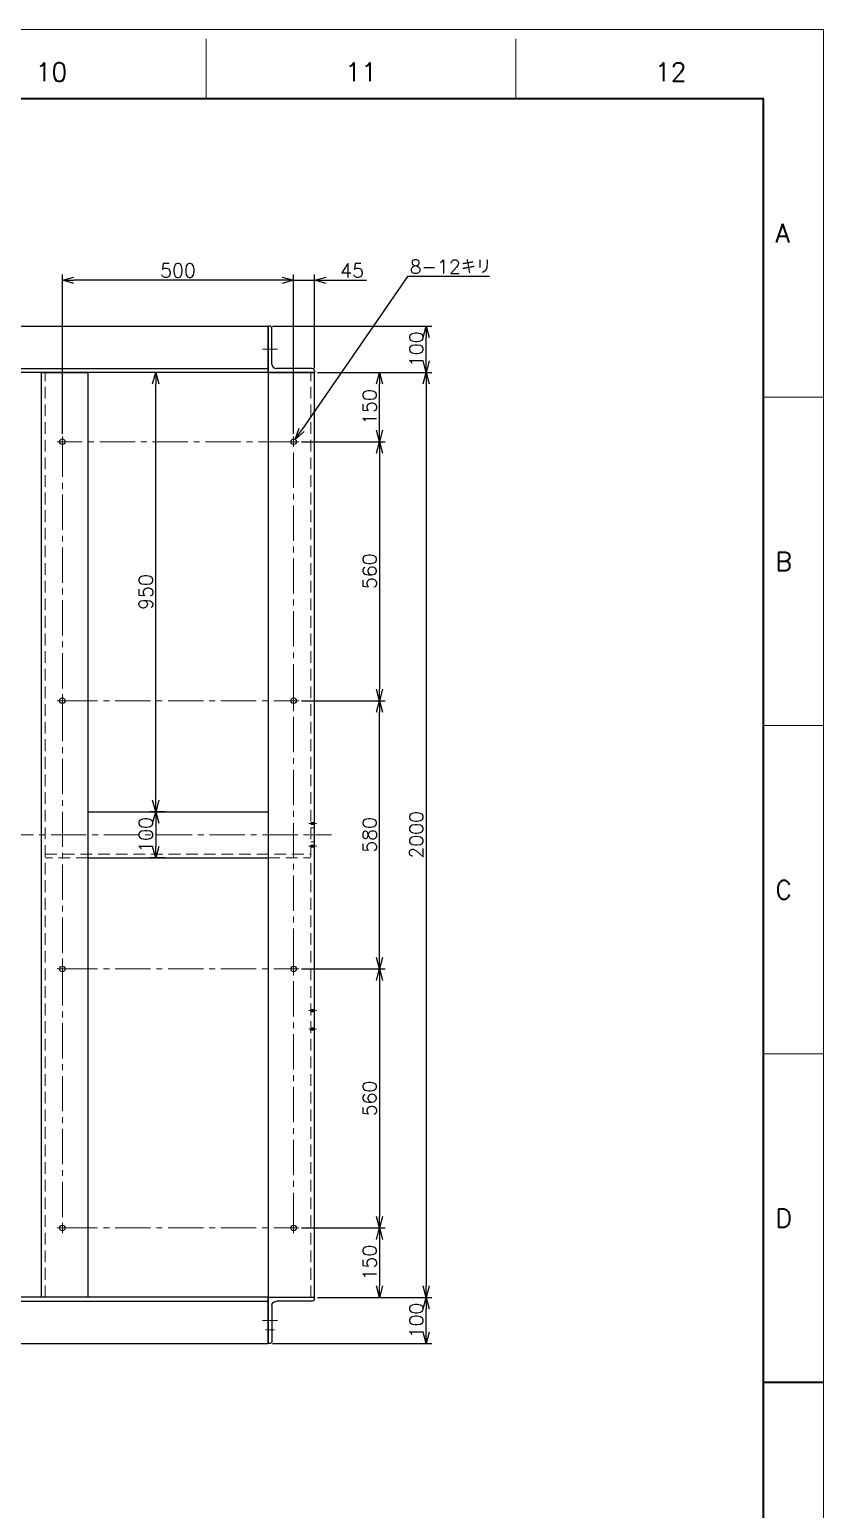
# Model space of a CAD drawing. Header units: millimetres. Extents: x 0 to 17034, y -48 to 5829.
# Drawn here: x 6566 to 8282, y 2630 to 5829 of the extents above; entities that cross this region are included whole.
import ezdxf
from ezdxf.enums import TextEntityAlignment as Align

# ---------------------------------------------------------------- set-up
doc = ezdxf.new("R2010")
doc.units = ezdxf.units.MM
doc.header["$LTSCALE"] = 4
doc.header["$PDMODE"] = 99
doc.header["$PDSIZE"] = 1
doc.linetypes.add('CENTER2', pattern=[28.575, 19.05, -3.175, 3.175, -3.175])
doc.linetypes.add('HIDDEN', pattern=[9.525, 6.35, -3.175])
for name, color, linetype, lineweight in [('04_HIDDEN', 2, 'HIDDEN', 13), ('05_CENTER', 4, 'CENTER2', 13), ('08_DIM', 3, 'Continuous', 13), ('90_FRAME', 5, 'Continuous', 35)]:
    doc.layers.add(name, color=color, linetype=linetype, lineweight=lineweight)
doc.layers.add('10_DRAFT', color=8, linetype='Continuous', lineweight=0, plot=False)
doc.layers.add('91_BLANK', color=5, linetype='Continuous', lineweight=0, plot=False)
doc.styles.add('KSS_TXT', font='txt.shx', dxfattribs={"bigfont": 'extfont2.shx'})
doc.dimstyles.new('KSS_DIM', dxfattribs={"dimscale": 10, "dimtxt": 3, "dimasz": 2.5, "dimexe": 1.25, "dimexo": 0.625, "dimtad": 1, "dimdsep": 46, "dimtxsty": 'KSS_TXT', "dimblk": 'OPEN30', "dimcen": 0, "dimazin": 2, "dimtfac": 0.75, "dimtmove": 0, "dimatfit": 3, "dimldrblk": 'OPEN30', "dimfxl": 1.25, "dimtolj": 1, "dimarcsym": 0})
doc.dimstyles.new('KSS_DIM$3', dxfattribs={"dimscale": 10, "dimtxt": 3, "dimasz": 2.5, "dimexe": 1.25, "dimexo": 0.625, "dimtad": 1, "dimtih": 1, "dimtoh": 1, "dimdsep": 46, "dimtxsty": 'KSS_TXT', "dimblk": 'OPEN30', "dimcen": 0, "dimazin": 2, "dimtfac": 0.75, "dimtofl": 0, "dimtmove": 0, "dimatfit": 3, "dimldrblk": 'OPEN30', "dimfxl": 1.25, "dimtolj": 1, "dimarcsym": 0})

# ---------------------------------------------------------------- blocks, each defined once
blk = doc.blocks.new('A$C448B04A9_1')
at = {"color": 0}
for p, q in [((3, 100), (0, 100)), ((0, 0), (0, 100)), ((8, 18), (8, 95)), ((0, 0), (100, 0)), ((95, 8), (18, 8)), ((100, 3), (100, 0))]:
    blk.add_line(p, q, dxfattribs=at)
for centre, radius, start, end in [((3, 95), 5, 0, 90), ((18, 18), 10, 180, 270), ((95, 3), 5, 0, 90)]:
    blk.add_arc(centre, radius, start, end, dxfattribs=at)
blk = doc.blocks.new('_Open30')
at = {"color": 0, "linetype": 'ByBlock', "lineweight": -2}
for p, q in [((-1, 0.27), (0, 0)), ((0, 0), (-1, -0.27)), ((0, 0), (-1, 0))]:
    blk.add_line(p, q, dxfattribs=at)
blk = doc.blocks.new('*D63')
at = {"layer": '08_DIM', "color": 0, "lineweight": -2, "transparency": 16777216}
for p, q in [((7188, 5088.1), (7334.8, 5088.1)), ((7322.3, 4963.1), (7322.3, 5063.1)), ((7153.9, 4938.1), (7334.8, 4938.1))]:
    blk.add_line(p, q, dxfattribs=at)
at = {"layer": 'Defpoints', "color": 0, "transparency": 16777216}
for p in [(7181.7, 5088.1), (7322.3, 5088.1), (7147.7, 4938.1)]:
    blk.add_point(p, dxfattribs=at)
at = {"layer": '08_DIM', "color": 0, "lineweight": -2, "transparency": 16777216, "xscale": 25, "yscale": 25, "zscale": 25}
for p, rotation in [((7322.3, 5088.1), 90), ((7322.3, 4938.1), 270)]:
    blk.add_blockref('_Open30', p, dxfattribs=dict(at, rotation=rotation))
at = {"layer": '08_DIM', "color": 0, "transparency": 16777216, "insert": (7301, 5013.1), "char_height": 30, "attachment_point": 5, "rotation": 90, "style": 'KSS_TXT'}
blk.add_mtext('\\A1;150', dxfattribs=at)
blk = doc.blocks.new('*D64')
at = {"layer": '08_DIM', "color": 0, "lineweight": -2, "transparency": 16777216}
for p, q in [((7153.9, 4938.1), (7334.8, 4938.1)), ((7322.3, 4913.1), (7322.3, 4403.1)), ((7153.9, 4378.1), (7334.8, 4378.1))]:
    blk.add_line(p, q, dxfattribs=at)
at = {"layer": 'Defpoints', "color": 0, "transparency": 16777216}
for p in [(7147.7, 4938.1), (7147.7, 4378.1), (7322.3, 4378.1)]:
    blk.add_point(p, dxfattribs=at)
at = {"layer": '08_DIM', "color": 0, "lineweight": -2, "transparency": 16777216, "xscale": 25, "yscale": 25, "zscale": 25}
for p, rotation in [((7322.3, 4938.1), 90), ((7322.3, 4378.1), 270)]:
    blk.add_blockref('_Open30', p, dxfattribs=dict(at, rotation=rotation))
at = {"layer": '08_DIM', "color": 0, "transparency": 16777216, "insert": (7301, 4658.1), "char_height": 30, "attachment_point": 5, "rotation": 90, "style": 'KSS_TXT'}
blk.add_mtext('\\A1;560', dxfattribs=at)
blk = doc.blocks.new('*D65')
at = {"layer": '08_DIM', "color": 0, "lineweight": -2, "transparency": 16777216}
for p, q in [((6636.7, 4955.3), (6636.7, 5299.6)), ((7111.7, 5287.1), (6661.7, 5287.1)), ((7136.7, 4955.3), (7136.7, 5299.6))]:
    blk.add_line(p, q, dxfattribs=at)
at = {"layer": 'Defpoints', "color": 0, "transparency": 16777216}
for p in [(6636.7, 5287.1), (6636.7, 4949.1), (7136.7, 4949.1)]:
    blk.add_point(p, dxfattribs=at)
at = {"layer": '08_DIM', "color": 0, "lineweight": -2, "transparency": 16777216, "xscale": 25, "yscale": 25, "zscale": 25, "rotation": 180}
blk.add_blockref('_Open30', (6636.7, 5287.1), dxfattribs=at)
at = {"layer": '08_DIM', "color": 0, "lineweight": -2, "transparency": 16777216, "xscale": 25, "yscale": 25, "zscale": 25}
blk.add_blockref('_Open30', (7136.7, 5287.1), dxfattribs=at)
at = {"layer": '08_DIM', "color": 0, "transparency": 16777216, "insert": (6886.7, 5308.3), "char_height": 30, "attachment_point": 5, "style": 'KSS_TXT'}
blk.add_mtext('\\A1;500', dxfattribs=at)
blk = doc.blocks.new('*D66')
at = {"layer": '08_DIM', "color": 0, "lineweight": -2, "transparency": 16777216}
for p, q in [((7111.7, 5287.1), (7086.7, 5287.1)), ((7136.7, 4955.3), (7136.7, 5299.6)), ((7136.7, 5287.1), (7181.7, 5287.1)), ((7181.7, 5097.4), (7181.7, 5299.6)), ((7206.7, 5287.1), (7294.2, 5287.1))]:
    blk.add_line(p, q, dxfattribs=at)
at = {"layer": 'Defpoints', "color": 0, "transparency": 16777216}
for p in [(7181.7, 5287.1), (7181.7, 5091.1), (7136.7, 4949.1)]:
    blk.add_point(p, dxfattribs=at)
at = {"layer": '08_DIM', "color": 0, "lineweight": -2, "transparency": 16777216, "xscale": 25, "yscale": 25, "zscale": 25}
blk.add_blockref('_Open30', (7136.7, 5287.1), dxfattribs=at)
at = {"layer": '08_DIM', "color": 0, "lineweight": -2, "transparency": 16777216, "xscale": 25, "yscale": 25, "zscale": 25, "rotation": 180}
blk.add_blockref('_Open30', (7181.7, 5287.1), dxfattribs=at)
at = {"layer": '08_DIM', "color": 0, "transparency": 16777216, "insert": (7263, 5308.3), "char_height": 30, "attachment_point": 5, "style": 'KSS_TXT'}
blk.add_mtext('\\A1;45', dxfattribs=at)
blk = doc.blocks.new('*D69')
at = {"layer": '08_DIM', "color": 0, "lineweight": -2, "transparency": 16777216}
for p, q in [((6859, 4138.1), (6826.1, 4138.1)), ((6838.6, 4113.1), (6838.6, 4063.1)), ((6859, 4038.1), (6826.1, 4038.1))]:
    blk.add_line(p, q, dxfattribs=at)
at = {"layer": 'Defpoints', "color": 0, "transparency": 16777216}
for p in [(6865.2, 4138.1), (6838.6, 4038.1), (6865.2, 4038.1)]:
    blk.add_point(p, dxfattribs=at)
at = {"layer": '08_DIM', "color": 0, "lineweight": -2, "transparency": 16777216, "xscale": 25, "yscale": 25, "zscale": 25}
for p, rotation in [((6838.6, 4138.1), 90), ((6838.6, 4038.1), 270)]:
    blk.add_blockref('_Open30', p, dxfattribs=dict(at, rotation=rotation))
at = {"layer": '08_DIM', "color": 0, "transparency": 16777216, "insert": (6817.3, 4088.1), "char_height": 30, "attachment_point": 5, "rotation": 90, "style": 'KSS_TXT'}
blk.add_mtext('\\A1;100', dxfattribs=at)
blk = doc.blocks.new('*D73')
at = {"layer": '08_DIM', "color": 0, "lineweight": -2, "transparency": 16777216}
for p, q in [((7382.6, 5295.4), (7154.3, 4963.7)), ((7560.3, 5295.4), (7382.6, 5295.4))]:
    blk.add_line(p, q, dxfattribs=at)
at = {"layer": 'Defpoints', "color": 0, "transparency": 16777216}
for p in [(7133.3, 4933.2), (7140.1, 4943.1)]:
    blk.add_point(p, dxfattribs=at)
at = {"layer": '08_DIM', "color": 0, "lineweight": -2, "transparency": 16777216, "xscale": 25, "yscale": 25, "zscale": 25, "rotation": 235.4648672024456}
blk.add_blockref('_Open30', (7140.1, 4943.1), dxfattribs=at)
at = {"layer": '08_DIM', "color": 0, "transparency": 16777216, "insert": (7475.8, 5316.6), "char_height": 30, "attachment_point": 5, "style": 'KSS_TXT'}
blk.add_mtext('\\A1;8-{\\A1;12}キリ', dxfattribs=at)
blk = doc.blocks.new('*D74')
at = {"layer": '08_DIM', "color": 0, "lineweight": -2, "transparency": 16777216}
for p, q in [((7153.9, 3798.1), (7334.8, 3798.1)), ((7322.3, 3773.1), (7322.3, 3263.1)), ((7153.9, 3238.1), (7334.8, 3238.1))]:
    blk.add_line(p, q, dxfattribs=at)
at = {"layer": 'Defpoints', "color": 0, "transparency": 16777216}
for p in [(7147.7, 3798.1), (7147.7, 3238.1), (7322.3, 3238.1)]:
    blk.add_point(p, dxfattribs=at)
at = {"layer": '08_DIM', "color": 0, "lineweight": -2, "transparency": 16777216, "xscale": 25, "yscale": 25, "zscale": 25}
for p, rotation in [((7322.3, 3798.1), 90), ((7322.3, 3238.1), 270)]:
    blk.add_blockref('_Open30', p, dxfattribs=dict(at, rotation=rotation))
at = {"layer": '08_DIM', "color": 0, "transparency": 16777216, "insert": (7301, 3518.1), "char_height": 30, "attachment_point": 5, "rotation": 90, "style": 'KSS_TXT'}
blk.add_mtext('\\A1;560', dxfattribs=at)
blk = doc.blocks.new('*D79')
at = {"layer": '08_DIM', "color": 0, "lineweight": -2, "transparency": 16777216}
for p, q in [((7091, 5188.1), (7435.7, 5188.1)), ((7423.2, 5113.1), (7423.2, 5163.1)), ((7188, 5088.1), (7435.7, 5088.1))]:
    blk.add_line(p, q, dxfattribs=at)
at = {"layer": 'Defpoints', "color": 0, "transparency": 16777216}
for p in [(7084.7, 5188.1), (7423.2, 5188.1), (7181.7, 5088.1)]:
    blk.add_point(p, dxfattribs=at)
at = {"layer": '08_DIM', "color": 0, "lineweight": -2, "transparency": 16777216, "xscale": 25, "yscale": 25, "zscale": 25}
for p, rotation in [((7423.2, 5188.1), 90), ((7423.2, 5088.1), 270)]:
    blk.add_blockref('_Open30', p, dxfattribs=dict(at, rotation=rotation))
at = {"layer": '08_DIM', "color": 0, "transparency": 16777216, "insert": (7401.9, 5138.1), "char_height": 30, "attachment_point": 5, "rotation": 90, "style": 'KSS_TXT'}
blk.add_mtext('\\A1;100', dxfattribs=at)
blk = doc.blocks.new('*D80')
at = {"layer": '08_DIM', "color": 0, "lineweight": -2, "transparency": 16777216}
for p, q in [((7188, 5088.1), (7435.7, 5088.1)), ((7423.2, 5063.1), (7423.2, 3113.1)), ((7188, 3088.1), (7435.7, 3088.1))]:
    blk.add_line(p, q, dxfattribs=at)
at = {"layer": 'Defpoints', "color": 0, "transparency": 16777216}
for p in [(7181.7, 5088.1), (7181.7, 3088.1), (7423.2, 3088.1)]:
    blk.add_point(p, dxfattribs=at)
at = {"layer": '08_DIM', "color": 0, "lineweight": -2, "transparency": 16777216, "xscale": 25, "yscale": 25, "zscale": 25}
for p, rotation in [((7423.2, 5088.1), 90), ((7423.2, 3088.1), 270)]:
    blk.add_blockref('_Open30', p, dxfattribs=dict(at, rotation=rotation))
at = {"layer": '08_DIM', "color": 0, "transparency": 16777216, "insert": (7401.9, 4088.1), "char_height": 30, "attachment_point": 5, "rotation": 90, "style": 'KSS_TXT'}
blk.add_mtext('\\A1;2000', dxfattribs=at)
blk = doc.blocks.new('*D81')
at = {"layer": '08_DIM', "color": 0, "lineweight": -2, "transparency": 16777216}
for p, q in [((7188, 3088.1), (7435.7, 3088.1)), ((7423.2, 3013.1), (7423.2, 3063.1)), ((7091, 2988.1), (7435.7, 2988.1))]:
    blk.add_line(p, q, dxfattribs=at)
at = {"layer": 'Defpoints', "color": 0, "transparency": 16777216}
for p in [(7181.7, 3088.1), (7423.2, 3088.1), (7084.7, 2988.1)]:
    blk.add_point(p, dxfattribs=at)
at = {"layer": '08_DIM', "color": 0, "lineweight": -2, "transparency": 16777216, "xscale": 25, "yscale": 25, "zscale": 25}
for p, rotation in [((7423.2, 3088.1), 90), ((7423.2, 2988.1), 270)]:
    blk.add_blockref('_Open30', p, dxfattribs=dict(at, rotation=rotation))
at = {"layer": '08_DIM', "color": 0, "transparency": 16777216, "insert": (7401.9, 3038.1), "char_height": 30, "attachment_point": 5, "rotation": 90, "style": 'KSS_TXT'}
blk.add_mtext('\\A1;100', dxfattribs=at)
blk = doc.blocks.new('*D157')
at = {"layer": '08_DIM', "color": 0, "lineweight": -2, "transparency": 16777216}
for p, q in [((6859, 5088.1), (6826.1, 5088.1)), ((6838.6, 4163.1), (6838.6, 5063.1)), ((6859, 4138.1), (6826.1, 4138.1))]:
    blk.add_line(p, q, dxfattribs=at)
at = {"layer": 'Defpoints', "color": 0, "transparency": 16777216}
for p in [(6838.6, 5088.1), (6865.2, 5088.1), (6865.2, 4138.1)]:
    blk.add_point(p, dxfattribs=at)
at = {"layer": '08_DIM', "color": 0, "lineweight": -2, "transparency": 16777216, "xscale": 25, "yscale": 25, "zscale": 25}
for p, rotation in [((6838.6, 5088.1), 90), ((6838.6, 4138.1), 270)]:
    blk.add_blockref('_Open30', p, dxfattribs=dict(at, rotation=rotation))
at = {"layer": '08_DIM', "color": 0, "transparency": 16777216, "insert": (6817.3, 4613.1), "char_height": 30, "attachment_point": 5, "rotation": 90, "style": 'KSS_TXT'}
blk.add_mtext('\\A1;950', dxfattribs=at)
blk = doc.blocks.new('*D168')
at = {"layer": '08_DIM', "color": 0, "lineweight": -2, "transparency": 16777216}
for p, q in [((7153.9, 4378.1), (7334.8, 4378.1)), ((7322.3, 3823.1), (7322.3, 4353.1)), ((7153.9, 3798.1), (7334.8, 3798.1))]:
    blk.add_line(p, q, dxfattribs=at)
at = {"layer": 'Defpoints', "color": 0, "transparency": 16777216}
for p in [(7147.7, 4378.1), (7322.3, 4378.1), (7147.7, 3798.1)]:
    blk.add_point(p, dxfattribs=at)
at = {"layer": '08_DIM', "color": 0, "lineweight": -2, "transparency": 16777216, "xscale": 25, "yscale": 25, "zscale": 25}
for p, rotation in [((7322.3, 4378.1), 90), ((7322.3, 3798.1), 270)]:
    blk.add_blockref('_Open30', p, dxfattribs=dict(at, rotation=rotation))
at = {"layer": '08_DIM', "color": 0, "transparency": 16777216, "insert": (7301, 4088.1), "char_height": 30, "attachment_point": 5, "rotation": 90, "style": 'KSS_TXT'}
blk.add_mtext('\\A1;580', dxfattribs=at)
blk = doc.blocks.new('*D169')
at = {"layer": '08_DIM', "color": 0, "lineweight": -2, "transparency": 16777216}
for p, q in [((7153.9, 3238.1), (7334.8, 3238.1)), ((7322.3, 3213.1), (7322.3, 3113.1)), ((7188, 3088.1), (7334.8, 3088.1))]:
    blk.add_line(p, q, dxfattribs=at)
at = {"layer": 'Defpoints', "color": 0, "transparency": 16777216}
for p in [(7147.7, 3238.1), (7181.7, 3088.1), (7322.3, 3088.1)]:
    blk.add_point(p, dxfattribs=at)
at = {"layer": '08_DIM', "color": 0, "lineweight": -2, "transparency": 16777216, "xscale": 25, "yscale": 25, "zscale": 25}
for p, rotation in [((7322.3, 3238.1), 90), ((7322.3, 3088.1), 270)]:
    blk.add_blockref('_Open30', p, dxfattribs=dict(at, rotation=rotation))
at = {"layer": '08_DIM', "color": 0, "transparency": 16777216, "insert": (7301, 3163.1), "char_height": 30, "attachment_point": 5, "rotation": 90, "style": 'KSS_TXT'}
blk.add_mtext('\\A1;150', dxfattribs=at)

msp = doc.modelspace()

# ---------------------------------------------------------------- linework, layer by layer
at = {"color": 0}
for p, q in [((4581.724, 5096.119), (7081.724, 5096.119)), ((6691.724, 4138.119), (7081.724, 4138.119)), ((6691.724, 4038.119), (7081.724, 4038.119)), ((4581.724, 3080.119), (7081.724, 3080.119))]:
    msp.add_line(p, q, dxfattribs=at)
for points in [[(4581.724, 5188.119), (7081.724, 5188.119), (7081.724, 5088.119), (4581.724, 5088.119)], [(6591.724, 5088.119), (6691.724, 5088.119), (6691.724, 3088.119), (6591.724, 3088.119)], [(7181.724, 5088.119), (7081.724, 5088.119), (7081.724, 3088.119), (7181.724, 3088.119)], [(4581.724, 2988.119), (7081.724, 2988.119), (7081.724, 3088.119), (4581.724, 3088.119)]]:
    msp.add_lwpolyline(points, close=True, dxfattribs=at)
for centre in [(6636.724, 4938.119), (7136.724, 4938.119), (6636.724, 4378.119), (7136.724, 4378.119), (6636.724, 3798.119), (7136.724, 3798.119), (6636.724, 3238.119), (7136.724, 3238.119)]:
    msp.add_circle(centre, 6)
at = {"layer": '04_HIDDEN'}
for p, q in [((6599.724, 3088.119), (6599.724, 5088.119)), ((7173.724, 3088.119), (7173.724, 5088.119)), ((7181.724, 4115.119), (7173.724, 4115.119)), ((7181.724, 4114.619), (7173.724, 4114.619)), ((7181.724, 4110.619), (7173.724, 4110.619)), ((7181.724, 4110.119), (7173.724, 4110.119)), ((7181.724, 4103.119), (7173.724, 4103.119)), ((7181.724, 4073.119), (7173.724, 4073.119)), ((7181.724, 4066.119), (7173.724, 4066.119)), ((7181.724, 4065.619), (7173.724, 4065.619)), ((6599.724, 4046.119), (7173.724, 4046.119)), ((6691.724, 4038.119), (6599.724, 4038.119)), ((7081.724, 4038.119), (7173.724, 4038.119)), ((7181.724, 4061.619), (7173.724, 4061.619)), ((7181.724, 4061.119), (7173.724, 4061.119)), ((7181.724, 3710.619), (7173.724, 3710.619)), ((7181.724, 3710.119), (7173.724, 3710.119)), ((7181.724, 3706.119), (7173.724, 3706.119)), ((7181.724, 3705.619), (7173.724, 3705.619)), ((7181.724, 3670.619), (7173.724, 3670.619)), ((7181.724, 3670.119), (7173.724, 3670.119)), ((7181.724, 3666.119), (7173.724, 3666.119)), ((7181.724, 3665.619), (7173.724, 3665.619))]:
    msp.add_line(p, q, dxfattribs=at)
at = {"layer": '05_CENTER'}
for p, q in [((7102.172, 5138.119), (7069.618, 5138.119)), ((6647.676, 4938.119), (6625.772, 4938.119)), ((6636.724, 4949.071), (6636.724, 4927.167)), ((7147.676, 4938.119), (7125.772, 4938.119)), ((7136.724, 4949.071), (7136.724, 4927.167)), ((6636.724, 4389.071), (6636.724, 4367.167)), ((7136.724, 4389.071), (7136.724, 4367.167)), ((6647.676, 4378.119), (6625.772, 4378.119)), ((6636.724, 4378.119), (7136.724, 4378.119)), ((7147.676, 4378.119), (7125.772, 4378.119)), ((7185.8, 4112.619), (7169.757, 4112.619)), ((4440.59, 4088.119), (7218.883, 4088.119)), ((7185.8, 4063.619), (7169.757, 4063.619)), ((6636.724, 3787.167), (6636.724, 3809.071)), ((7136.724, 3787.167), (7136.724, 3809.071)), ((6647.676, 3798.119), (6625.772, 3798.119)), ((6636.724, 3798.119), (7136.724, 3798.119)), ((7147.676, 3798.119), (7125.772, 3798.119)), ((7185.8, 3708.119), (7169.757, 3708.119)), ((7185.8, 3668.119), (7169.757, 3668.119)), ((6647.676, 3238.119), (6625.772, 3238.119)), ((6636.724, 3227.167), (6636.724, 3249.071)), ((7147.676, 3238.119), (7125.772, 3238.119)), ((7136.724, 3227.167), (7136.724, 3249.071)), ((7101.844, 3038.119), (7069.291, 3038.119)), ((7076.068, 3018.119), (7095.068, 3018.119))]:
    msp.add_line(p, q, dxfattribs=at)
msp.add_lwpolyline([(6636.724, 3238.119), (7136.724, 3238.119), (7136.724, 4938.119), (6636.724, 4938.119)], close=True, dxfattribs=at)
at = {"layer": '10_DRAFT'}
msp.add_line((7181.724, 4088.119), (7173.724, 4088.119), dxfattribs=at)
at = {"layer": '90_FRAME', "color": 4, "lineweight": 13}
for p, q in [((6947.76, 5679.579), (6947.76, 5809.198)), ((7617.094, 5679.579), (7617.094, 5809.198)), ((8282.009, 5034.226), (8152.389, 5034.226)), ((8282.009, 4324.254), (8152.389, 4324.254)), ((8282.009, 3614.281), (8152.389, 3614.281))]:
    msp.add_line(p, q, dxfattribs=at)
at = {"layer": '90_FRAME'}
msp.add_line((8282.009, 2904.309), (8152.389, 2904.309), dxfattribs=at)
msp.add_lwpolyline([(388.459, 129.04), (8152.389, 129.04), (8152.389, 5679.579), (388.459, 5679.579)], close=True, dxfattribs=at)
at = {"layer": '91_BLANK'}
msp.add_lwpolyline([(0, 0), (8282.009, 0), (8282.009, 5829.198), (0, 5829.198)], close=True, dxfattribs=at)

# ---------------------------------------------------------------- block references
at = {"color": 0}
msp.add_blockref('A$C448B04A9_1', (7081.724, 5088.119), dxfattribs=at)
at = {"color": 0, "xscale": -1, "rotation": 180}
msp.add_blockref('A$C448B04A9_1', (7081.724, 3088.119), dxfattribs=at)

# ---------------------------------------------------------------- texts
at = {"layer": '90_FRAME', "color": 0, "lineweight": 13, "style": 'KSS_TXT'}
for s, p in [('10', (6613.093, 5705.396)), ('11', (7282.427, 5705.396)), ('12', (7951.761, 5705.396))]:
    msp.add_text(s, height=40, dxfattribs=at).set_placement(p, align=Align.BOTTOM_CENTER)
for s, p in [('A', (8178.157, 5389.212)), ('B', (8178.157, 4679.24)), ('C', (8178.157, 3969.268)), ('D', (8178.157, 3259.295))]:
    msp.add_text(s, height=40, dxfattribs=at).set_placement(p, align=Align.MIDDLE_LEFT)

# ---------------------------------------------------------------- dimensions: what is measured, and where the dimension line sits
at = {"layer": '08_DIM'}
for base, p2, picture, middle in [((6636.724, 5287.063), (6636.724, 4949.071), '*D65', (6886.724, 5308.334)), ((7181.724, 5287.063), (7181.724, 5091.119), '*D66', (7262.974, 5308.334))]:
    dim = msp.add_linear_dim(base=base, p1=(7136.724, 4949.071), p2=p2, dimstyle='KSS_DIM', override={"dimarcsym": 1}, dxfattribs=at)
    dim.commit()
    dim.dimension.update_dxf_attribs({"geometry": picture, "text_midpoint": middle})
at = {"layer": '08_DIM', "color": 1}
dim = msp.add_diameter_dim_2p(p1=(7133.323, 4933.176), p2=(7140.126, 4943.061), text='8-{\\A1;<>}キリ', dimstyle='KSS_DIM$3', override={"dimpost": '<>', "dimtxsty": 'KSS_TXT', "dimtix": 1, "dimtfill": 0, "dimtfillclr": 0, "dimarcsym": 1}, dxfattribs=at)
dim.commit()
dim.dimension.update_dxf_attribs({"geometry": '*D73', "text_midpoint": (7475.825, 5295.364), "dimtype": 163})
at = {"layer": '08_DIM'}
for base, p1, p2, picture, middle in [((7423.164, 5188.119), (7181.724, 5088.119), (7084.724, 5188.119), '*D79', (7401.914, 5138.119)), ((7322.268, 5088.119), (7147.676, 4938.119), (7181.724, 5088.119), '*D63', (7300.998, 5013.119)), ((7423.164, 3088.119), (7181.724, 5088.119), (7181.724, 3088.119), '*D80', (7401.914, 4088.119)), ((6838.591, 4038.119), (6865.224, 4138.119), (6865.224, 4038.119), '*D69', (6817.341, 4088.119)), ((7423.164, 3088.119), (7084.724, 2988.119), (7181.724, 3088.119), '*D81', (7401.914, 3038.119))]:
    dim = msp.add_linear_dim(base=base, p1=p1, p2=p2, angle=90, dimstyle='KSS_DIM', override={"dimarcsym": 1}, dxfattribs=at)
    dim.commit()
    dim.dimension.update_dxf_attribs({"geometry": picture, "text_midpoint": middle})
at = {"layer": '08_DIM', "color": 1}
for base, p1, p2, angle, picture, middle in [((6838.591, 5088.119), (6865.224, 4138.119), (6865.224, 5088.119), 90, '*D157', (6817.321, 4613.119)), ((7322.268, 4378.119), (7147.676, 4938.119), (7147.676, 4378.119), 90, '*D64', (7300.998, 4658.119)), ((7322.268, 4378.119), (7147.676, 3798.119), (7147.676, 4378.119), 270, '*D168', (7300.998, 4088.119)), ((7322.268, 3238.119), (7147.676, 3798.119), (7147.676, 3238.119), 270, '*D74', (7300.998, 3518.119)), ((7322.268, 3088.119), (7147.676, 3238.119), (7181.724, 3088.119), 270, '*D169', (7300.998, 3163.119))]:
    dim = msp.add_linear_dim(base=base, p1=p1, p2=p2, angle=angle, dimstyle='KSS_DIM', override={"dimarcsym": 1}, dxfattribs=at)
    dim.commit()
    dim.dimension.update_dxf_attribs({"geometry": picture, "text_midpoint": middle})

doc.saveas('drawing.dxf')
